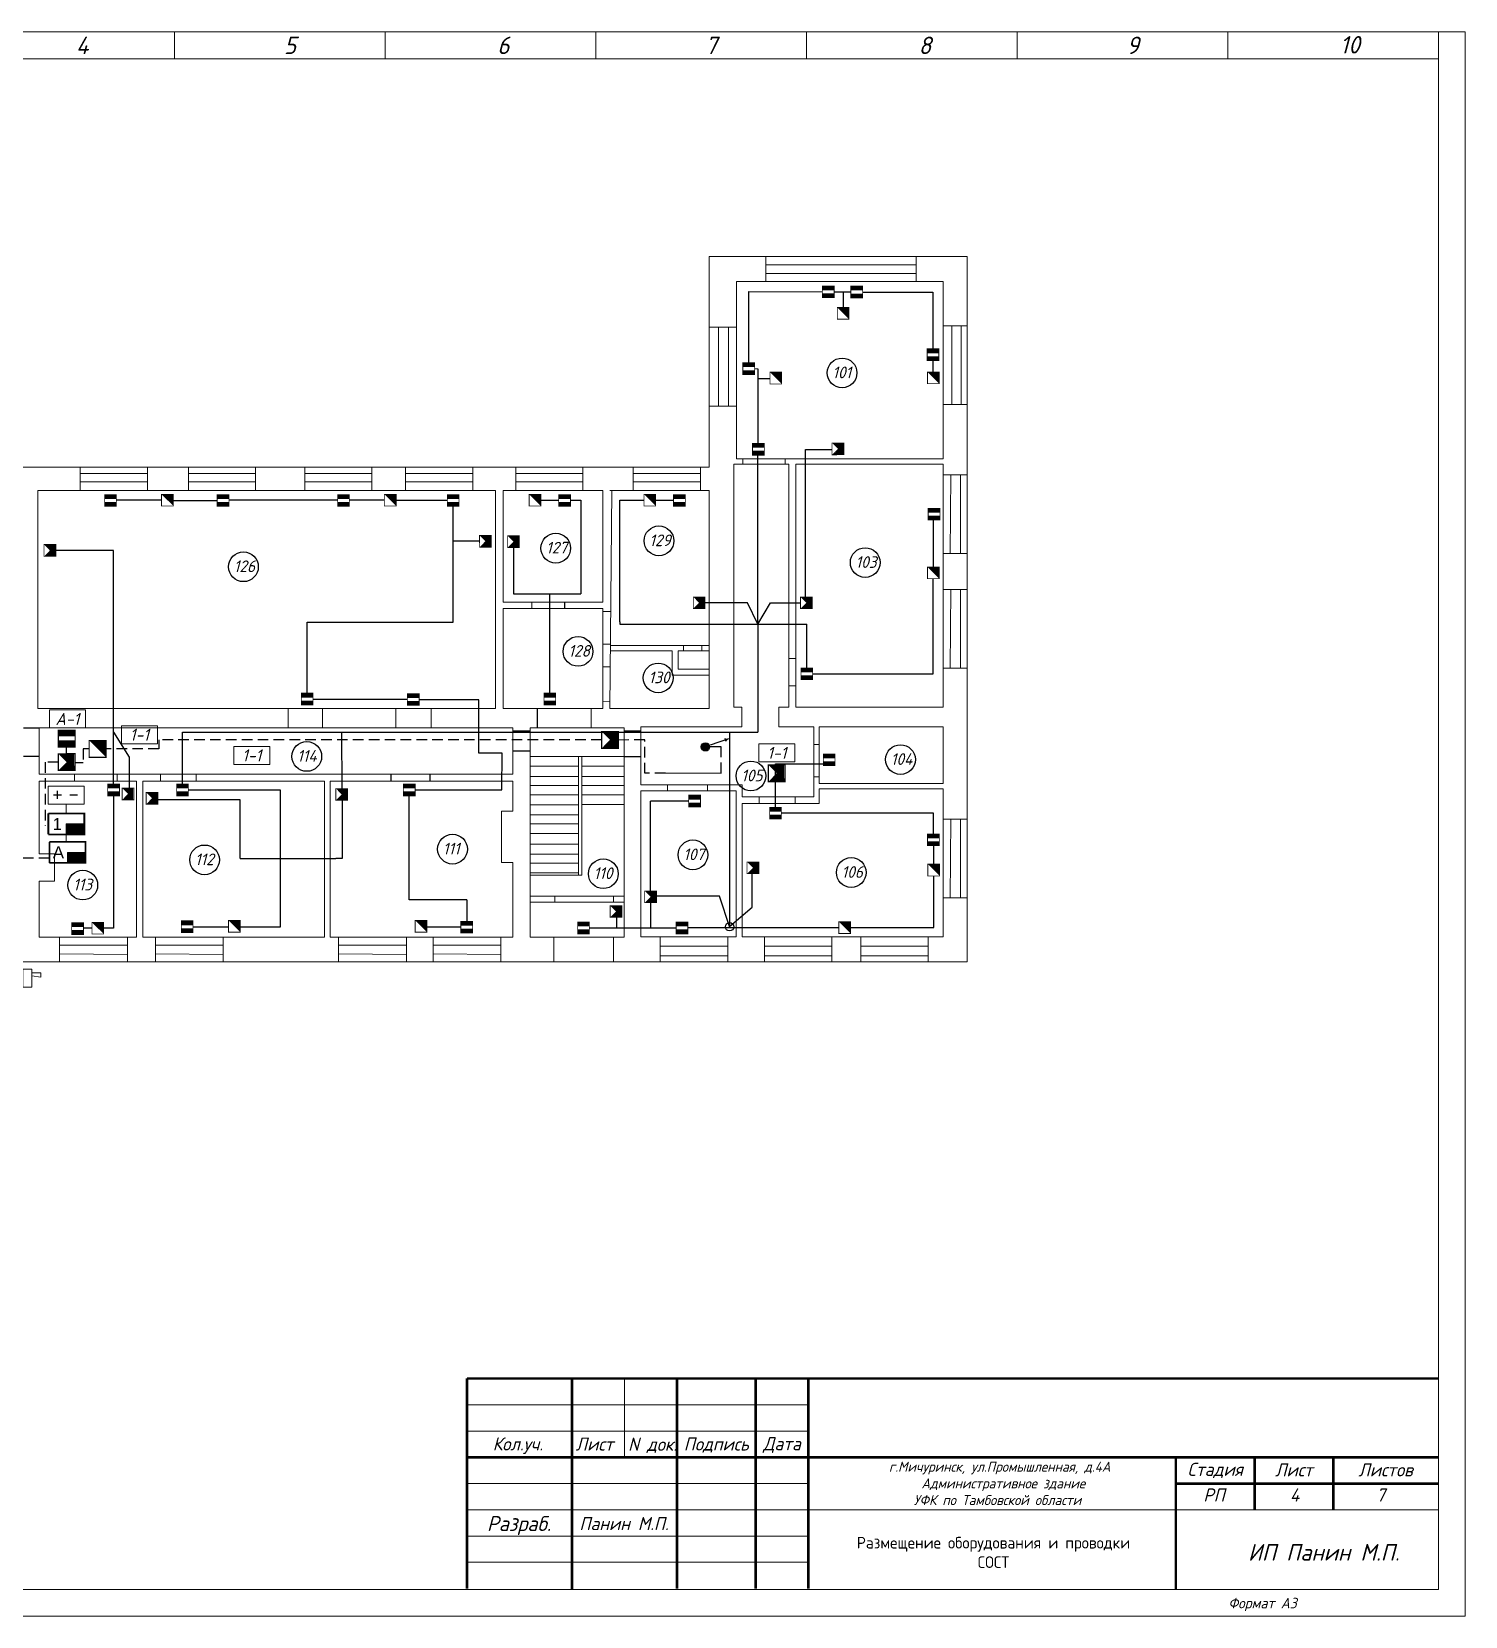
# Model space of a CAD drawing. Header units: inches. Extents: x 859 to 2323, y 393 to 1753.
# Drawn here: x 2234.2 to 2320.2, y 1279.2 to 1374.3 of the extents above; entities that cross this region are included whole.
import ezdxf

# ---------------------------------------------------------------- set-up
doc = ezdxf.new("R2010")
doc.units = ezdxf.units.IN
doc.header["$MEASUREMENT"] = 0
for name, pattern in [('Caddy_Solid', [0]), ('HIDDEN2', [4.7625, 3.175, -1.5875]), ('НЕВИДИМАЯ', [9.525, 6.35, -3.175])]:
    doc.linetypes.add(name, pattern=pattern)
doc.layers.get('0').transparency = 0.7
for name, color, linetype in [('BLK_12_THHN', 9, 'Continuous'), ('DESC', 7, 'Continuous'), ('LINK', 9, 'Continuous')]:
    doc.layers.add(name, color=color, linetype=linetype)
doc.styles.get("Standard").update_dxf_attribs({"font": 'GOST_Common Italic_0.ttf'})

# ---------------------------------------------------------------- blocks, each defined once
blk = doc.blocks.new('Объем')
at = {"const_width": 0.2}
blk.add_lwpolyline([(0, 0), (0, 3), (3, 3), (3, 0)], close=True, dxfattribs=at)
for points in [[(0.21, 2.94), (0.21, 0.09)], [(0.41, 2.94), (0.41, 0.09)], [(0.61, 2.94), (0.61, 0.09)], [(0.8, 2.94), (0.8, 0.09)], [(1.01, 2.94), (1.01, 0.09)], [(1.21, 2.94), (1.21, 0.09)], [(1.39, 1.52), (2.81, 2.97)], [(1.39, 2.94), (1.39, 0.09)], [(1.56, 2.93), (1.56, 1.76)], [(1.76, 2.94), (1.76, 1.94)], [(1.94, 2.95), (1.94, 2.15)], [(2.13, 2.93), (2.13, 2.33)], [(2.3, 2.93), (2.3, 2.52)], [(2.49, 2.94), (2.49, 2.7)], [(1.39, 1.48), (2.82, 0.03)], [(1.56, 0.09), (1.56, 1.25)], [(1.74, 0.06), (1.74, 1.05)], [(1.94, 0.06), (1.94, 0.87)], [(2.13, 0.05), (2.13, 0.66)], [(2.31, 0.06), (2.31, 0.48)], [(2.49, 0.07), (2.49, 0.29)]]:
    blk.add_lwpolyline(points, dxfattribs=at)
blk = doc.blocks.new('Звуковой')
blk.add_lwpolyline([(0.1, 2.9, 0, 4, 0), (1.5, 1.51, 4, 4, 0)], format="xyseb")
at = {"const_width": 0.2}
blk.add_lwpolyline([(0, 0), (0, 3), (3, 3), (3, 0)], close=True, dxfattribs=at)

msp = doc.modelspace()

# ---------------------------------------------------------------- hatches: boundary and pattern name
at = {"layer": 'BLK_12_THHN'}
h = msp.add_hatch(color=0, dxfattribs=at)
h.dxf.hatch_style = 1
h.paths.add_polyline_path([(2274.902, 1331.371, 1), (2274.404, 1331.371, 1)])
h = msp.add_hatch(color=0, dxfattribs=at)
h.dxf.hatch_style = 1
h.paths.add_polyline_path([(2276.046, 1331.844), (2275.874, 1331.786), (2275.902, 1331.7)])
h.paths.add_polyline_path([(2275.849, 1331.862), (2275.874, 1331.786), (2276.046, 1331.844)])
at = {"layer": 'DESC', "lineweight": 15}
h = msp.add_hatch(color=0, dxfattribs=at)
h.dxf.hatch_style = 1
h.paths.add_polyline_path([(2281.675, 1358.569), (2281.675, 1358.307), (2282.38, 1358.307), (2282.38, 1358.569)])
h.paths.add_polyline_path([(2282.38, 1358.751), (2282.38, 1359.013), (2281.675, 1359.013), (2281.675, 1358.751)])
h = msp.add_hatch(color=0, dxfattribs=at)
h.dxf.hatch_style = 1
h.paths.add_polyline_path([(2283.382, 1358.56), (2283.382, 1358.298), (2284.088, 1358.298), (2284.088, 1358.56)])
h.paths.add_polyline_path([(2284.088, 1358.742), (2284.088, 1359.003), (2283.382, 1359.003), (2283.382, 1358.742)])
h = msp.add_hatch(color=0, dxfattribs=at)
h.dxf.hatch_style = 1
h.paths.add_polyline_path([(2276.9, 1353.961), (2276.9, 1353.7), (2277.605, 1353.7), (2277.605, 1353.961)])
h.paths.add_polyline_path([(2277.605, 1354.144), (2277.605, 1354.405), (2276.9, 1354.405), (2276.9, 1354.144)])
h = msp.add_hatch(color=0, dxfattribs=at)
h.dxf.hatch_style = 1
h.paths.add_polyline_path([(2287.955, 1354.8), (2287.955, 1354.538), (2288.66, 1354.538), (2288.66, 1354.8)])
h.paths.add_polyline_path([(2288.66, 1354.982), (2288.66, 1355.244), (2287.955, 1355.244), (2287.955, 1354.982)])
h = msp.add_hatch(color=0, dxfattribs=at)
h.dxf.hatch_style = 1
h.paths.add_polyline_path([(2277.482, 1349.126), (2277.482, 1348.865), (2278.187, 1348.865), (2278.187, 1349.126)])
h.paths.add_polyline_path([(2278.187, 1349.308), (2278.187, 1349.57), (2277.482, 1349.57), (2277.482, 1349.308)])
h = msp.add_hatch(color=0, dxfattribs=at)
h.dxf.hatch_style = 1
h.paths.add_polyline_path([(2238.606, 1346.053), (2238.606, 1345.791), (2239.311, 1345.791), (2239.311, 1346.053)])
h.paths.add_polyline_path([(2239.311, 1346.235), (2239.311, 1346.496), (2238.606, 1346.496), (2238.606, 1346.235)])
h = msp.add_hatch(color=0, dxfattribs=at)
h.dxf.hatch_style = 1
h.paths.add_polyline_path([(2245.363, 1346.053), (2245.363, 1345.791), (2246.069, 1345.791), (2246.069, 1346.053)])
h.paths.add_polyline_path([(2246.069, 1346.235), (2246.069, 1346.496), (2245.363, 1346.496), (2245.363, 1346.235)])
h = msp.add_hatch(color=0, dxfattribs=at)
h.dxf.hatch_style = 1
h.paths.add_polyline_path([(2252.589, 1346.053), (2252.589, 1345.791), (2253.295, 1345.791), (2253.295, 1346.053)])
h.paths.add_polyline_path([(2253.295, 1346.235), (2253.295, 1346.496), (2252.589, 1346.496), (2252.589, 1346.235)])
h = msp.add_hatch(color=0, dxfattribs=at)
h.dxf.hatch_style = 1
h.paths.add_polyline_path([(2259.17, 1346.053), (2259.17, 1345.791), (2259.876, 1345.791), (2259.876, 1346.053)])
h.paths.add_polyline_path([(2259.876, 1346.235), (2259.876, 1346.496), (2259.17, 1346.496), (2259.17, 1346.235)])
h = msp.add_hatch(color=0, dxfattribs=at)
h.dxf.hatch_style = 1
h.paths.add_polyline_path([(2265.851, 1346.053), (2265.851, 1345.791), (2266.557, 1345.791), (2266.557, 1346.053)])
h.paths.add_polyline_path([(2266.557, 1346.235), (2266.557, 1346.496), (2265.851, 1346.496), (2265.851, 1346.235)])
h = msp.add_hatch(color=0, dxfattribs=at)
h.dxf.hatch_style = 1
h.paths.add_polyline_path([(2272.741, 1346.053), (2272.741, 1345.791), (2273.446, 1345.791), (2273.446, 1346.053)])
h.paths.add_polyline_path([(2273.446, 1346.235), (2273.446, 1346.496), (2272.741, 1346.496), (2272.741, 1346.235)])
h = msp.add_hatch(color=0, dxfattribs=at)
h.dxf.hatch_style = 1
h.paths.add_polyline_path([(2288.019, 1345.238), (2288.019, 1344.976), (2288.725, 1344.976), (2288.725, 1345.238)])
h.paths.add_polyline_path([(2288.725, 1345.42), (2288.725, 1345.682), (2288.019, 1345.682), (2288.019, 1345.42)])
h = msp.add_hatch(color=0, dxfattribs=at)
h.dxf.hatch_style = 1
h.paths.add_polyline_path([(2280.384, 1335.656), (2280.384, 1335.394), (2281.09, 1335.394), (2281.09, 1335.656)])
h.paths.add_polyline_path([(2281.09, 1335.838), (2281.09, 1336.099), (2280.384, 1336.099), (2280.384, 1335.838)])
h = msp.add_hatch(color=0, dxfattribs=at)
h.dxf.hatch_style = 1
h.paths.add_polyline_path([(2250.404, 1334.146), (2250.404, 1333.884), (2251.109, 1333.884), (2251.109, 1334.146)])
h.paths.add_polyline_path([(2251.109, 1334.328), (2251.109, 1334.59), (2250.404, 1334.59), (2250.404, 1334.328)])
h = msp.add_hatch(color=0, dxfattribs=at)
h.dxf.hatch_style = 1
h.paths.add_polyline_path([(2256.773, 1334.123), (2256.773, 1333.861), (2257.478, 1333.861), (2257.478, 1334.123)])
h.paths.add_polyline_path([(2257.478, 1334.305), (2257.478, 1334.566), (2256.773, 1334.566), (2256.773, 1334.305)])
h = msp.add_hatch(color=0, dxfattribs=at)
h.dxf.hatch_style = 1
h.paths.add_polyline_path([(2264.963, 1334.148), (2264.963, 1333.886), (2265.668, 1333.886), (2265.668, 1334.148)])
h.paths.add_polyline_path([(2265.668, 1334.33), (2265.668, 1334.592), (2264.963, 1334.592), (2264.963, 1334.33)])
h = msp.add_hatch(color=0, dxfattribs=at)
h.dxf.hatch_style = 1
h.paths.add_polyline_path([(2235.834, 1331.737), (2235.834, 1331.363), (2236.842, 1331.363), (2236.842, 1331.737)])
h.paths.add_polyline_path([(2236.842, 1331.997), (2236.842, 1332.371), (2235.834, 1332.371), (2235.834, 1331.997)])
h = msp.add_hatch(color=0, dxfattribs=at)
h.dxf.hatch_style = 1
h.paths.add_polyline_path([(2281.724, 1330.5), (2281.724, 1330.238), (2282.429, 1330.238), (2282.429, 1330.5)])
h.paths.add_polyline_path([(2282.429, 1330.682), (2282.429, 1330.944), (2281.724, 1330.944), (2281.724, 1330.682)])
h = msp.add_hatch(color=0, dxfattribs=at)
h.dxf.hatch_style = 1
h.paths.add_polyline_path([(2238.794, 1328.697), (2238.794, 1328.435), (2239.5, 1328.435), (2239.5, 1328.697)])
h.paths.add_polyline_path([(2239.5, 1328.879), (2239.5, 1329.14), (2238.794, 1329.14), (2238.794, 1328.879)])
h = msp.add_hatch(color=0, dxfattribs=at)
h.dxf.hatch_style = 1
h.paths.add_polyline_path([(2242.925, 1328.697), (2242.925, 1328.435), (2243.631, 1328.435), (2243.631, 1328.697)])
h.paths.add_polyline_path([(2243.631, 1328.879), (2243.631, 1329.14), (2242.925, 1329.14), (2242.925, 1328.879)])
h = msp.add_hatch(color=0, dxfattribs=at)
h.dxf.hatch_style = 1
h.paths.add_polyline_path([(2256.535, 1328.697), (2256.535, 1328.435), (2257.241, 1328.435), (2257.241, 1328.697)])
h.paths.add_polyline_path([(2257.241, 1328.879), (2257.241, 1329.14), (2256.535, 1329.14), (2256.535, 1328.879)])
h = msp.add_hatch(color=0, dxfattribs=at)
h.dxf.hatch_style = 1
h.paths.add_polyline_path([(2273.651, 1328.027), (2273.651, 1327.765), (2274.356, 1327.765), (2274.356, 1328.027)])
h.paths.add_polyline_path([(2274.356, 1328.209), (2274.356, 1328.471), (2273.651, 1328.471), (2273.651, 1328.209)])
h = msp.add_hatch(color=0, dxfattribs=at)
h.dxf.hatch_style = 1
h.paths.add_polyline_path([(2278.506, 1327.305), (2278.506, 1327.043), (2279.212, 1327.043), (2279.212, 1327.305)])
h.paths.add_polyline_path([(2279.212, 1327.487), (2279.212, 1327.749), (2278.506, 1327.749), (2278.506, 1327.487)])
at = {"layer": 'DESC'}
for points in [[(2236.307, 1326.744), (2236.307, 1326.114), (2237.387, 1326.114), (2237.387, 1326.744)], [(2236.376, 1325.043), (2236.376, 1324.413), (2237.456, 1324.413), (2237.456, 1325.043)]]:
    msp.add_hatch(color=0, dxfattribs=at).paths.add_polyline_path(points)
at = {"layer": 'DESC', "lineweight": 15}
h = msp.add_hatch(color=0, dxfattribs=at)
h.dxf.hatch_style = 1
h.paths.add_polyline_path([(2287.977, 1325.707), (2287.977, 1325.445), (2288.682, 1325.445), (2288.682, 1325.707)])
h.paths.add_polyline_path([(2288.682, 1325.889), (2288.682, 1326.15), (2287.977, 1326.15), (2287.977, 1325.889)])
h = msp.add_hatch(color=0, dxfattribs=at)
h.dxf.hatch_style = 1
h.paths.add_polyline_path([(2236.632, 1320.381), (2236.632, 1320.119), (2237.338, 1320.119), (2237.338, 1320.381)])
h.paths.add_polyline_path([(2237.338, 1320.563), (2237.338, 1320.825), (2236.632, 1320.825), (2236.632, 1320.563)])
h = msp.add_hatch(color=0, dxfattribs=at)
h.dxf.hatch_style = 1
h.paths.add_polyline_path([(2243.204, 1320.492), (2243.204, 1320.23), (2243.909, 1320.23), (2243.909, 1320.492)])
h.paths.add_polyline_path([(2243.909, 1320.674), (2243.909, 1320.936), (2243.204, 1320.936), (2243.204, 1320.674)])
h = msp.add_hatch(color=0, dxfattribs=at)
h.dxf.hatch_style = 1
h.paths.add_polyline_path([(2259.981, 1320.468), (2259.981, 1320.207), (2260.687, 1320.207), (2260.687, 1320.468)])
h.paths.add_polyline_path([(2260.687, 1320.65), (2260.687, 1320.912), (2259.981, 1320.912), (2259.981, 1320.65)])
h = msp.add_hatch(color=0, dxfattribs=at)
h.dxf.hatch_style = 1
h.paths.add_polyline_path([(2266.988, 1320.421), (2266.988, 1320.159), (2267.694, 1320.159), (2267.694, 1320.421)])
h.paths.add_polyline_path([(2267.694, 1320.603), (2267.694, 1320.864), (2266.988, 1320.864), (2266.988, 1320.603)])
h = msp.add_hatch(color=0, dxfattribs=at)
h.dxf.hatch_style = 1
h.paths.add_polyline_path([(2272.897, 1320.421), (2272.897, 1320.159), (2273.602, 1320.159), (2273.602, 1320.421)])
h.paths.add_polyline_path([(2273.602, 1320.603), (2273.602, 1320.864), (2272.897, 1320.864), (2272.897, 1320.603)])

# ---------------------------------------------------------------- linework, layer by layer
at = {"layer": 'BLK_12_THHN', "color": 0, "lineweight": 15}
for p, q in [((2290.364, 1360.785), (2274.889, 1360.785)), ((2274.889, 1360.785), (2274.889, 1348.146)), ((2278.272, 1360.785), (2278.272, 1359.277)), ((2278.272, 1360.289), (2287.296, 1360.289)), ((2287.296, 1360.785), (2287.296, 1359.277)), ((2290.364, 1318.484), (2290.364, 1360.785)), ((2276.523, 1359.277), (2288.91, 1359.277)), ((2276.523, 1348.647), (2276.523, 1359.277)), ((2278.272, 1359.765), (2287.296, 1359.765)), ((2288.91, 1359.277), (2288.91, 1348.647)), ((2274.889, 1356.543), (2276.523, 1356.543)), ((2275.443, 1356.543), (2275.443, 1351.806)), ((2276.04, 1356.543), (2276.04, 1351.806)), ((2288.91, 1356.619), (2290.364, 1356.619)), ((2289.435, 1356.619), (2289.435, 1351.903)), ((2289.997, 1356.619), (2289.997, 1351.903)), ((2274.889, 1351.806), (2276.523, 1351.806)), ((2288.91, 1351.903), (2290.364, 1351.903)), ((2288.91, 1348.647), (2276.523, 1348.647)), ((2276.902, 1348.647), (2276.902, 1348.327)), ((2279.435, 1348.647), (2279.435, 1348.327)), ((2274.889, 1348.146), (2221.552, 1348.146)), ((2237.143, 1348.146), (2237.143, 1346.743)), ((2237.143, 1347.76), (2241.173, 1347.76)), ((2241.173, 1348.146), (2241.173, 1346.743)), ((2243.631, 1348.146), (2243.631, 1346.743)), ((2243.631, 1347.76), (2247.661, 1347.76)), ((2247.661, 1348.146), (2247.661, 1346.743)), ((2250.616, 1348.146), (2250.616, 1346.743)), ((2250.616, 1347.76), (2254.646, 1347.76)), ((2254.646, 1348.146), (2254.646, 1346.743)), ((2256.666, 1348.146), (2256.666, 1346.743)), ((2256.666, 1347.76), (2260.696, 1347.76)), ((2260.696, 1348.146), (2260.696, 1346.743)), ((2263.274, 1348.146), (2263.274, 1346.743)), ((2263.274, 1347.76), (2267.304, 1347.76)), ((2267.304, 1348.146), (2267.304, 1346.743)), ((2270.326, 1348.146), (2270.326, 1346.743)), ((2270.326, 1347.76), (2274.356, 1347.76)), ((2274.356, 1348.146), (2274.356, 1346.743)), ((2276.366, 1333.753), (2276.366, 1348.327)), ((2276.366, 1348.327), (2276.523, 1348.327)), ((2276.523, 1348.327), (2279.667, 1348.327)), ((2279.667, 1348.327), (2279.667, 1333.753)), ((2280.077, 1348.327), (2288.91, 1348.327)), ((2280.077, 1333.753), (2280.077, 1348.327)), ((2288.91, 1348.327), (2288.91, 1333.753)), ((2288.91, 1347.686), (2290.364, 1347.686)), ((2289.376, 1347.686), (2289.347, 1342.971)), ((2289.967, 1347.686), (2289.967, 1342.971)), ((2234.604, 1346.743), (2234.604, 1333.664)), ((2262.057, 1346.743), (2234.604, 1346.743)), ((2237.143, 1347.275), (2241.173, 1347.275)), ((2243.631, 1347.275), (2247.661, 1347.275)), ((2250.616, 1347.275), (2254.646, 1347.275)), ((2256.666, 1347.275), (2260.696, 1347.275)), ((2262.057, 1333.664), (2262.057, 1346.743)), ((2262.517, 1346.743), (2268.494, 1346.743)), ((2262.517, 1340.049), (2262.517, 1346.743)), ((2263.274, 1347.275), (2267.304, 1347.275)), ((2268.494, 1346.743), (2268.494, 1340.049)), ((2268.928, 1346.743), (2274.889, 1346.743)), ((2268.928, 1333.664), (2269.036, 1346.743)), ((2270.326, 1347.275), (2274.356, 1347.275)), ((2274.889, 1346.743), (2274.889, 1333.664)), ((2288.91, 1342.971), (2290.364, 1342.971)), ((2288.91, 1340.8), (2290.364, 1340.8)), ((2289.376, 1340.8), (2289.347, 1336.085)), ((2289.967, 1340.8), (2289.967, 1336.085)), ((2268.494, 1340.049), (2262.517, 1340.049)), ((2262.517, 1339.663), (2268.494, 1339.663)), ((2262.517, 1333.664), (2262.517, 1339.663)), ((2264.236, 1340.049), (2264.236, 1339.663)), ((2268.494, 1339.663), (2268.494, 1333.664)), ((2268.494, 1339.485), (2268.976, 1339.485)), ((2268.494, 1337.535), (2268.96, 1337.531)), ((2268.959, 1337.444), (2274.889, 1337.444)), ((2273.344, 1337.444), (2273.344, 1337.127)), ((2274.433, 1337.444), (2274.433, 1337.127)), ((2268.956, 1337.127), (2272.664, 1337.127)), ((2272.664, 1337.127), (2272.664, 1335.675)), ((2273.027, 1337.127), (2274.889, 1337.127)), ((2273.027, 1337.127), (2273.027, 1336.038)), ((2279.667, 1336.671), (2280.077, 1336.671)), ((2268.494, 1336.169), (2268.948, 1336.165)), ((2272.664, 1335.675), (2274.889, 1335.675)), ((2273.027, 1336.038), (2274.889, 1336.038)), ((2288.91, 1336.085), (2290.364, 1336.085)), ((2279.667, 1335.03), (2280.077, 1335.03)), ((2234.604, 1333.664), (2262.057, 1333.664)), ((2249.616, 1333.664), (2249.616, 1332.506)), ((2251.689, 1333.664), (2251.689, 1332.506)), ((2256.077, 1333.664), (2256.077, 1332.506)), ((2258.192, 1333.664), (2258.192, 1332.506)), ((2268.494, 1333.664), (2262.517, 1333.664)), ((2267.791, 1333.664), (2267.791, 1332.506)), ((2268.494, 1334.084), (2268.931, 1334.08)), ((2274.889, 1333.664), (2268.928, 1333.664)), ((2276.838, 1333.753), (2276.366, 1333.753)), ((2276.838, 1332.575), (2276.838, 1333.753)), ((2279.667, 1333.753), (2279.055, 1333.753)), ((2279.055, 1333.753), (2279.055, 1332.575)), ((2288.91, 1333.753), (2280.077, 1333.753)), ((2234.673, 1332.506), (2263.092, 1332.506)), ((2234.673, 1329.738), (2234.673, 1332.506)), ((2263.092, 1332.506), (2263.092, 1329.738)), ((2264.139, 1332.506), (2269.783, 1332.506)), ((2264.139, 1319.952), (2264.139, 1332.506)), ((2269.783, 1332.506), (2269.783, 1319.952)), ((2270.778, 1329.099), (2270.778, 1332.575)), ((2270.778, 1332.575), (2276.838, 1332.575)), ((2279.055, 1332.575), (2281.153, 1332.575)), ((2281.153, 1332.575), (2281.153, 1328.368)), ((2281.488, 1332.575), (2288.91, 1332.575)), ((2281.488, 1329.182), (2281.488, 1332.575)), ((2288.91, 1332.575), (2288.91, 1329.182)), ((2264.139, 1330.795), (2269.783, 1330.795)), ((2267.032, 1330.795), (2267.032, 1323.673)), ((2267.236, 1323.673), (2267.236, 1330.795)), ((2281.153, 1331.506), (2281.488, 1331.506)), ((2263.092, 1329.738), (2234.673, 1329.738)), ((2236.797, 1329.738), (2236.797, 1329.314)), ((2239.353, 1329.738), (2239.353, 1329.314)), ((2241.952, 1329.738), (2241.952, 1329.314)), ((2244.103, 1329.738), (2244.103, 1329.314)), ((2264.139, 1330.206), (2267.032, 1330.206)), ((2267.236, 1330.206), (2269.783, 1330.206)), ((2234.673, 1329.314), (2240.522, 1329.314)), ((2234.673, 1324.949), (2234.673, 1329.314)), ((2240.522, 1329.314), (2240.522, 1319.952)), ((2240.908, 1329.314), (2251.793, 1329.314)), ((2240.908, 1319.952), (2240.908, 1329.314)), ((2251.793, 1329.314), (2251.793, 1319.952)), ((2252.147, 1329.314), (2263.092, 1329.314)), ((2252.147, 1319.952), (2252.147, 1329.314)), ((2263.092, 1329.314), (2263.092, 1327.512)), ((2264.139, 1329.596), (2267.032, 1329.596)), ((2264.139, 1329.054), (2267.032, 1329.054)), ((2267.236, 1329.596), (2269.783, 1329.596)), ((2267.236, 1329.054), (2269.783, 1329.054)), ((2276.862, 1329.099), (2270.778, 1329.099)), ((2270.778, 1328.731), (2276.491, 1328.731)), ((2270.778, 1319.967), (2270.778, 1328.731)), ((2272.372, 1329.099), (2272.372, 1328.731)), ((2274.783, 1329.099), (2274.783, 1328.731)), ((2276.491, 1328.731), (2276.491, 1319.967)), ((2276.862, 1328.368), (2276.862, 1329.099)), ((2281.153, 1329.581), (2281.488, 1329.581)), ((2288.91, 1329.182), (2281.488, 1329.182)), ((2281.488, 1327.97), (2281.488, 1328.846)), ((2281.488, 1328.846), (2288.91, 1328.846)), ((2288.91, 1328.846), (2288.91, 1319.967)), ((2264.139, 1328.485), (2267.032, 1328.485)), ((2264.139, 1327.902), (2267.032, 1327.902)), ((2267.236, 1328.485), (2269.783, 1328.485)), ((2267.236, 1327.905), (2269.783, 1327.905)), ((2281.153, 1328.368), (2276.862, 1328.368)), ((2276.862, 1327.97), (2281.488, 1327.97)), ((2276.862, 1319.967), (2276.862, 1327.97)), ((2277.869, 1328.368), (2277.869, 1327.97)), ((2280.029, 1328.368), (2280.029, 1327.97)), ((2263.092, 1327.512), (2262.429, 1327.512)), ((2262.429, 1327.512), (2262.429, 1324.435)), ((2264.139, 1327.292), (2267.032, 1327.292)), ((2288.91, 1327.032), (2290.364, 1327.032)), ((2289.376, 1327.032), (2289.347, 1322.317)), ((2289.967, 1327.032), (2289.967, 1322.317)), ((2264.139, 1326.75), (2267.032, 1326.75)), ((2264.139, 1326.181), (2267.032, 1326.181)), ((2235.602, 1324.949), (2234.673, 1324.949)), ((2235.602, 1323.31), (2235.602, 1324.949)), ((2264.139, 1325.544), (2267.032, 1325.544)), ((2264.139, 1324.934), (2267.032, 1324.934)), ((2262.429, 1324.435), (2263.092, 1324.435)), ((2263.092, 1324.435), (2263.092, 1319.952)), ((2264.139, 1324.392), (2267.032, 1324.392)), ((2234.673, 1319.952), (2234.673, 1323.31)), ((2234.673, 1323.31), (2235.602, 1323.31)), ((2264.139, 1323.823), (2267.032, 1323.823)), ((2264.139, 1323.673), (2267.236, 1323.673)), ((2264.139, 1322.415), (2269.783, 1322.415)), ((2264.139, 1322.06), (2269.783, 1322.06)), ((2265.61, 1322.415), (2265.61, 1322.06)), ((2269.133, 1322.415), (2269.133, 1322.06)), ((2288.91, 1322.317), (2290.364, 1322.317)), ((2240.522, 1319.952), (2234.673, 1319.952)), ((2235.9, 1319.952), (2235.9, 1318.484)), ((2235.9, 1319.476), (2239.976, 1319.476)), ((2239.976, 1319.952), (2239.976, 1318.484)), ((2251.793, 1319.952), (2240.908, 1319.952)), ((2241.652, 1319.952), (2241.652, 1318.484)), ((2241.652, 1319.476), (2245.727, 1319.476)), ((2245.727, 1319.952), (2245.727, 1318.484)), ((2263.092, 1319.952), (2252.147, 1319.952)), ((2252.65, 1319.952), (2252.65, 1318.484)), ((2252.65, 1319.476), (2256.725, 1319.476)), ((2256.725, 1319.952), (2256.725, 1318.484)), ((2258.313, 1319.952), (2258.313, 1318.484)), ((2258.313, 1319.476), (2262.388, 1319.476)), ((2262.388, 1319.952), (2262.388, 1318.484)), ((2269.783, 1319.952), (2264.139, 1319.952)), ((2265.557, 1319.952), (2265.557, 1318.484)), ((2269.132, 1319.952), (2269.132, 1318.484)), ((2276.491, 1319.967), (2270.778, 1319.967)), ((2271.945, 1319.967), (2271.945, 1318.484)), ((2271.945, 1319.416), (2275.989, 1319.416)), ((2275.989, 1319.967), (2275.989, 1318.484)), ((2288.91, 1319.967), (2276.862, 1319.967)), ((2278.199, 1319.967), (2278.199, 1318.484)), ((2278.199, 1319.416), (2282.243, 1319.416)), ((2282.243, 1319.967), (2282.243, 1318.484)), ((2283.97, 1319.967), (2283.97, 1318.484)), ((2283.97, 1319.416), (2288.014, 1319.416)), ((2288.014, 1319.967), (2288.014, 1318.484)), ((2206.193, 1318.484), (2290.364, 1318.484)), ((2235.9, 1318.961), (2239.976, 1318.919)), ((2241.652, 1318.961), (2245.727, 1318.919)), ((2252.65, 1318.961), (2256.725, 1318.919)), ((2258.313, 1318.961), (2262.388, 1318.919)), ((2271.945, 1318.839), (2275.989, 1318.839)), ((2278.199, 1318.839), (2282.243, 1318.839)), ((2283.97, 1318.839), (2288.014, 1318.839))]:
    msp.add_line(p, q, dxfattribs=at)
at = {"layer": 'BLK_12_THHN', "color": 0}
for p, q in [((2233.745, 1332.506), (2234.673, 1332.506)), ((2263.092, 1332.337), (2264.139, 1332.337)), ((2269.783, 1332.337), (2270.778, 1332.337)), ((2276.046, 1331.844), (2274.934, 1331.464)), ((2275.902, 1331.7), (2275.849, 1331.862)), ((2233.745, 1330.817), (2234.673, 1330.817)), ((2263.092, 1331.122), (2264.139, 1331.122))]:
    msp.add_line(p, q, dxfattribs=at)
at = {"layer": 'BLK_12_THHN', "color": 0, "linetype": 'HIDDEN2', "ltscale": 0.2}
for p, q in [((2268.429, 1331.788), (2241.861, 1331.788)), ((2241.861, 1331.788), (2241.861, 1331.247)), ((2271.013, 1331.789), (2269.437, 1331.779)), ((2271.013, 1329.785), (2271.013, 1331.789)), ((2236.312, 1330.934), (2236.312, 1331.363)), ((2237.683, 1331.247), (2237.314, 1331.247)), ((2237.314, 1331.247), (2237.314, 1330.404)), ((2241.861, 1331.247), (2238.691, 1331.247)), ((2275.593, 1331.371), (2274.902, 1331.371)), ((2275.593, 1329.79), (2275.593, 1331.371)), ((2235.83, 1330.454), (2235.048, 1330.454)), ((2235.048, 1330.454), (2235.048, 1326.638)), ((2237.314, 1330.404), (2236.829, 1330.404)), ((2272.25, 1329.785), (2271.013, 1329.785)), ((2235.296, 1324.691), (2232.569, 1324.691))]:
    msp.add_line(p, q, dxfattribs=at)
at = {"layer": 'BLK_12_THHN', "color": 0, "ltscale": 0.2}
msp.add_line((2275.593, 1329.771), (2272.25, 1329.785), dxfattribs=at)
at = {"layer": 'BLK_12_THHN', "color": 0}
for centre in [(2274.653, 1331.371), (2276.101, 1320.577)]:
    msp.add_circle(centre, 0.249, dxfattribs=at)
at = {"layer": 'DESC', "color": 0, "linetype": 'Caddy_Solid', "lineweight": 15}
for p, q in [((2242.806, 1372.664), (2242.806, 1374.264)), ((2255.446, 1372.664), (2255.446, 1374.264)), ((2268.086, 1372.664), (2268.086, 1374.264)), ((2280.726, 1372.664), (2280.726, 1374.264)), ((2293.366, 1372.664), (2293.366, 1374.264)), ((2306.006, 1372.664), (2306.006, 1374.264)), ((2318.646, 1372.664), (2318.646, 1374.264)), ((2192.246, 1372.644), (2318.646, 1372.644)), ((2318.646, 1372.644), (2318.646, 1280.824)), ((2318.646, 1280.824), (2188.406, 1280.824))]:
    msp.add_line(p, q, dxfattribs=at)
at = {"layer": 'DESC', "color": 0, "lineweight": 15}
for p, q in [((2236.307, 1327.927), (2236.307, 1327.374)), ((2236.307, 1326.114), (2236.307, 1325.673)), ((2269.802, 1293.487), (2269.802, 1288.762)), ((2260.352, 1291.912), (2280.827, 1291.912)), ((2260.352, 1290.337), (2280.827, 1290.337)), ((2260.352, 1287.187), (2280.827, 1287.187)), ((2260.352, 1285.612), (2280.827, 1285.612)), ((2280.827, 1285.612), (2318.627, 1285.612)), ((2260.352, 1284.037), (2280.827, 1284.037)), ((2260.352, 1282.462), (2280.827, 1282.462))]:
    msp.add_line(p, q, dxfattribs=at)
for points in [[(2185.846, 1279.224), (2320.246, 1279.224), (2320.246, 1374.264), (2185.846, 1374.264)], [(2236.842, 1331.363), (2235.834, 1331.363), (2235.834, 1331.737), (2236.842, 1331.737)], [(2235.227, 1327.927), (2237.387, 1327.927), (2237.387, 1329.007), (2235.227, 1329.007)]]:
    msp.add_lwpolyline(points, close=True, dxfattribs=at)
for points, const_width in [([(2281.675, 1359.013), (2282.38, 1359.013), (2282.38, 1358.307), (2281.675, 1358.307), (2281.675, 1359.013)], 0.047), ([(2283.382, 1359.003), (2284.088, 1359.003), (2284.088, 1358.298), (2283.382, 1358.298), (2283.382, 1359.003)], 0.047), ([(2276.9, 1354.405), (2277.605, 1354.405), (2277.605, 1353.7), (2276.9, 1353.7), (2276.9, 1354.405)], 0.047), ([(2287.955, 1355.244), (2288.66, 1355.244), (2288.66, 1354.538), (2287.955, 1354.538), (2287.955, 1355.244)], 0.047), ([(2277.482, 1349.57), (2278.187, 1349.57), (2278.187, 1348.865), (2277.482, 1348.865), (2277.482, 1349.57)], 0.047), ([(2238.606, 1346.496), (2239.311, 1346.496), (2239.311, 1345.791), (2238.606, 1345.791), (2238.606, 1346.496)], 0.047), ([(2245.363, 1346.496), (2246.069, 1346.496), (2246.069, 1345.791), (2245.363, 1345.791), (2245.363, 1346.496)], 0.047), ([(2252.589, 1346.496), (2253.295, 1346.496), (2253.295, 1345.791), (2252.589, 1345.791), (2252.589, 1346.496)], 0.047), ([(2259.17, 1346.496), (2259.876, 1346.496), (2259.876, 1345.791), (2259.17, 1345.791), (2259.17, 1346.496)], 0.047), ([(2265.851, 1346.496), (2266.557, 1346.496), (2266.557, 1345.791), (2265.851, 1345.791), (2265.851, 1346.496)], 0.047), ([(2272.741, 1346.496), (2273.446, 1346.496), (2273.446, 1345.791), (2272.741, 1345.791), (2272.741, 1346.496)], 0.047), ([(2288.019, 1345.682), (2288.725, 1345.682), (2288.725, 1344.976), (2288.019, 1344.976), (2288.019, 1345.682)], 0.047), ([(2280.384, 1336.099), (2281.09, 1336.099), (2281.09, 1335.394), (2280.384, 1335.394), (2280.384, 1336.099)], 0.047), ([(2250.404, 1334.59), (2251.109, 1334.59), (2251.109, 1333.884), (2250.404, 1333.884), (2250.404, 1334.59)], 0.047), ([(2256.773, 1334.566), (2257.478, 1334.566), (2257.478, 1333.861), (2256.773, 1333.861), (2256.773, 1334.566)], 0.047), ([(2264.963, 1334.592), (2265.668, 1334.592), (2265.668, 1333.886), (2264.963, 1333.886), (2264.963, 1334.592)], 0.047), ([(2235.834, 1332.371), (2236.842, 1332.371), (2236.842, 1331.363), (2235.834, 1331.363), (2235.834, 1332.371)], 0.0672), ([(2281.724, 1330.944), (2282.429, 1330.944), (2282.429, 1330.238), (2281.724, 1330.238), (2281.724, 1330.944)], 0.047), ([(2238.794, 1329.14), (2239.5, 1329.14), (2239.5, 1328.435), (2238.794, 1328.435), (2238.794, 1329.14)], 0.047), ([(2242.925, 1329.14), (2243.631, 1329.14), (2243.631, 1328.435), (2242.925, 1328.435), (2242.925, 1329.14)], 0.047), ([(2256.535, 1329.14), (2257.241, 1329.14), (2257.241, 1328.435), (2256.535, 1328.435), (2256.535, 1329.14)], 0.047), ([(2273.651, 1328.471), (2274.356, 1328.471), (2274.356, 1327.765), (2273.651, 1327.765), (2273.651, 1328.471)], 0.047), ([(2278.506, 1327.749), (2279.212, 1327.749), (2279.212, 1327.043), (2278.506, 1327.043), (2278.506, 1327.749)], 0.047), ([(2235.227, 1327.374), (2235.227, 1326.114)], 0.108), ([(2235.227, 1327.374), (2237.387, 1327.374), (2237.387, 1326.114), (2235.227, 1326.114)], 0.108), ([(2287.977, 1326.15), (2288.682, 1326.15), (2288.682, 1325.445), (2287.977, 1325.445), (2287.977, 1326.15)], 0.047), ([(2235.296, 1325.673), (2235.296, 1324.413)], 0.108), ([(2235.296, 1325.673), (2237.456, 1325.673), (2237.456, 1324.413), (2235.296, 1324.413)], 0.108), ([(2236.632, 1320.825), (2237.338, 1320.825), (2237.338, 1320.119), (2236.632, 1320.119), (2236.632, 1320.825)], 0.047), ([(2243.204, 1320.936), (2243.909, 1320.936), (2243.909, 1320.23), (2243.204, 1320.23), (2243.204, 1320.936)], 0.047), ([(2259.981, 1320.912), (2260.687, 1320.912), (2260.687, 1320.207), (2259.981, 1320.207), (2259.981, 1320.912)], 0.047), ([(2266.988, 1320.864), (2267.694, 1320.864), (2267.694, 1320.159), (2266.988, 1320.159), (2266.988, 1320.864)], 0.047), ([(2272.897, 1320.864), (2273.602, 1320.864), (2273.602, 1320.159), (2272.897, 1320.159), (2272.897, 1320.864)], 0.047), ([(2260.352, 1293.487), (2318.627, 1293.487)], 0.158), ([(2260.352, 1293.487), (2260.352, 1280.887)], 0.158), ([(2266.652, 1293.487), (2266.652, 1280.824)], 0.158), ([(2272.952, 1293.487), (2272.952, 1280.887)], 0.158), ([(2277.677, 1293.487), (2277.677, 1280.887)], 0.158), ([(2280.827, 1293.487), (2280.827, 1280.887)], 0.158), ([(2260.352, 1288.762), (2318.627, 1288.762)], 0.158), ([(2302.877, 1280.824), (2302.877, 1288.762)], 0.158), ([(2307.602, 1285.612), (2307.602, 1288.762)], 0.158), ([(2312.327, 1285.612), (2312.327, 1288.762)], 0.158), ([(2302.877, 1287.187), (2318.627, 1287.187)], 0.158)]:
    msp.add_lwpolyline(points, dxfattribs=dict(at, const_width=const_width))
for points in [[(2235.296, 1333.582), (2237.456, 1333.582), (2237.456, 1332.502), (2235.296, 1332.502), (2235.296, 1333.582)], [(2239.613, 1332.638), (2241.773, 1332.638), (2241.773, 1331.558), (2239.613, 1331.558), (2239.613, 1332.638)], [(2277.858, 1331.55), (2280.018, 1331.55), (2280.018, 1330.47), (2277.858, 1330.47), (2277.858, 1331.55)], [(2246.355, 1331.399), (2248.515, 1331.399), (2248.515, 1330.319), (2246.355, 1330.319), (2246.355, 1331.399)], [(2237.387, 1326.744), (2236.307, 1326.744)], [(2236.307, 1326.744), (2236.307, 1326.114)], [(2236.307, 1326.114), (2236.307, 1326.114)], [(2237.456, 1325.043), (2236.376, 1325.043)], [(2236.376, 1325.043), (2236.376, 1324.413)], [(2236.376, 1324.413), (2236.376, 1324.413)], [(2233.705, 1318.031), (2233.705, 1316.951), (2234.245, 1316.951), (2234.245, 1318.031), (2233.705, 1318.031)], [(2234.245, 1317.821), (2234.785, 1317.821)], [(2234.245, 1317.821), (2234.245, 1317.641), (2234.785, 1317.551)], [(2234.785, 1317.821), (2234.785, 1317.551)]]:
    msp.add_lwpolyline(points, dxfattribs=at)
at = {"layer": 'DESC', "color": 0, "linetype": 'НЕВИДИМАЯ', "lineweight": 15, "const_width": 0.072}
for points in [[(2235.771, 1328.736), (2235.771, 1328.247)], [(2235.532, 1328.483), (2236.021, 1328.483)], [(2236.509, 1328.483), (2236.998, 1328.483)]]:
    msp.add_lwpolyline(points, dxfattribs=at)
at = {"layer": 'LINK', "color": 0}
for p, q in [((2277.253, 1354.405), (2277.253, 1358.674)), ((2277.253, 1358.674), (2281.675, 1358.657)), ((2282.38, 1358.66), (2283.382, 1358.66)), ((2282.916, 1358.66), (2282.916, 1357.727)), ((2284.088, 1358.651), (2288.308, 1358.651)), ((2288.308, 1358.651), (2288.305, 1355.244)), ((2288.308, 1354.538), (2288.308, 1353.856)), ((2277.82, 1354.031), (2277.605, 1354.035)), ((2277.82, 1349.57), (2277.82, 1354.031)), ((2277.82, 1353.465), (2278.529, 1353.467)), ((2277.803, 1338.724), (2277.801, 1348.865)), ((2280.651, 1340.348), (2280.651, 1349.207)), ((2280.651, 1349.207), (2282.254, 1349.207)), ((2242.024, 1346.167), (2239.311, 1346.165)), ((2245.363, 1346.136), (2242.73, 1346.136)), ((2252.589, 1346.171), (2246.069, 1346.171)), ((2255.391, 1346.167), (2253.295, 1346.167)), ((2259.17, 1346.144), (2256.097, 1346.144)), ((2259.523, 1338.855), (2259.523, 1345.791)), ((2264.78, 1346.169), (2265.851, 1346.169)), ((2266.557, 1346.167), (2267.185, 1346.167)), ((2267.185, 1346.167), (2267.185, 1340.554)), ((2269.524, 1338.875), (2269.524, 1346.167)), ((2269.524, 1346.167), (2270.968, 1346.167)), ((2271.67, 1346.169), (2272.741, 1346.169)), ((2288.333, 1342.16), (2288.336, 1344.967)), ((2239.147, 1343.153), (2235.68, 1343.153)), ((2239.147, 1329.14), (2239.147, 1343.153)), ((2261.103, 1343.702), (2259.523, 1343.702)), ((2263.138, 1343.327), (2263.138, 1340.555)), ((2288.309, 1338.485), (2288.311, 1341.454)), ((2263.138, 1340.555), (2264.909, 1340.555)), ((2264.909, 1340.555), (2267.185, 1340.554)), ((2265.316, 1334.592), (2265.32, 1340.555)), ((2266.205, 1340.049), (2266.205, 1339.663)), ((2277.188, 1340.005), (2274.629, 1340.003)), ((2277.803, 1338.724), (2277.188, 1340.005)), ((2277.803, 1338.724), (2278.563, 1340.005)), ((2278.563, 1340.005), (2280.36, 1340.007)), ((2250.757, 1334.59), (2250.757, 1338.855)), ((2250.757, 1338.855), (2259.523, 1338.855)), ((2269.524, 1338.875), (2269.524, 1338.724)), ((2269.524, 1338.724), (2280.737, 1338.724)), ((2277.803, 1338.724), (2277.803, 1332.253)), ((2280.737, 1336.099), (2280.737, 1338.724)), ((2288.31, 1335.746), (2288.309, 1338.593)), ((2281.09, 1335.746), (2288.31, 1335.746)), ((2251.109, 1334.237), (2256.773, 1334.236)), ((2261.06, 1334.196), (2257.478, 1334.196)), ((2261.06, 1330.988), (2261.06, 1334.196)), ((2264.56, 1333.664), (2264.56, 1332.506)), ((2239.147, 1332.253), (2240.08, 1330.759)), ((2243.278, 1332.253), (2277.803, 1332.253)), ((2243.278, 1329.14), (2243.278, 1332.253)), ((2252.861, 1328.853), (2252.835, 1332.253)), ((2276.118, 1320.537), (2276.118, 1332.253)), ((2240.08, 1330.759), (2240.088, 1328.69)), ((2262.453, 1330.988), (2261.06, 1330.988)), ((2262.443, 1328.788), (2262.453, 1330.988)), ((2269.783, 1330.795), (2270.778, 1330.795)), ((2255.784, 1329.738), (2255.784, 1329.314)), ((2258.124, 1329.738), (2258.124, 1329.314)), ((2278.859, 1327.749), (2278.859, 1330.35)), ((2278.859, 1330.35), (2281.724, 1330.35)), ((2243.631, 1328.788), (2249.136, 1328.788)), ((2249.136, 1328.788), (2249.136, 1320.559)), ((2257.241, 1328.788), (2262.443, 1328.788)), ((2239.147, 1328.435), (2239.147, 1320.495)), ((2246.736, 1328.192), (2241.807, 1328.192)), ((2246.736, 1324.683), (2246.736, 1328.192)), ((2252.862, 1328.183), (2252.862, 1324.684)), ((2256.888, 1322.191), (2256.888, 1328.435)), ((2273.651, 1328.118), (2271.366, 1328.118)), ((2271.366, 1322.727), (2271.366, 1328.118)), ((2288.33, 1327.396), (2279.212, 1327.396)), ((2288.33, 1326.15), (2288.33, 1327.396)), ((2288.357, 1324.333), (2288.358, 1325.445)), ((2246.736, 1324.683), (2252.483, 1324.684)), ((2252.862, 1324.684), (2252.483, 1324.684)), ((2277.462, 1321.762), (2277.46, 1323.764)), ((2288.353, 1320.546), (2288.357, 1323.627)), ((2260.334, 1322.191), (2256.888, 1322.191)), ((2260.334, 1322.191), (2260.334, 1320.912)), ((2271.367, 1322.022), (2271.367, 1320.512)), ((2275.499, 1322.42), (2271.719, 1322.416)), ((2276.118, 1320.537), (2275.499, 1322.42)), ((2269.318, 1321.141), (2269.318, 1320.512)), ((2276.102, 1320.587), (2277.462, 1321.762)), ((2237.846, 1320.495), (2237.338, 1320.495)), ((2239.147, 1320.495), (2238.552, 1320.495)), ((2246.04, 1320.551), (2243.909, 1320.551)), ((2249.136, 1320.559), (2246.745, 1320.559)), ((2259.981, 1320.559), (2257.943, 1320.559)), ((2267.694, 1320.512), (2271.367, 1320.512)), ((2271.367, 1320.512), (2272.897, 1320.512)), ((2273.602, 1320.541), (2279.437, 1320.541)), ((2279.437, 1320.541), (2282.617, 1320.541)), ((2283.368, 1320.529), (2288.353, 1320.546))]:
    msp.add_line(p, q, dxfattribs=at)
for centre in [(2282.853, 1353.796), (2265.674, 1343.287), (2271.868, 1343.726), (2246.937, 1342.171), (2284.241, 1342.421), (2267.01, 1337.098), (2271.821, 1335.504), (2250.737, 1330.796), (2286.357, 1330.606), (2277.383, 1329.623), (2259.481, 1325.236), (2244.608, 1324.592), (2273.907, 1324.893), (2237.297, 1323.081), (2268.529, 1323.761), (2283.404, 1323.834)]:
    msp.add_circle(centre, 0.892, dxfattribs=at)

# ---------------------------------------------------------------- block references
at = {"layer": 'DESC', "color": 0}
for name, p, xscale, yscale, zscale, rotation in [('Звуковой', (2282.563, 1357.727), 0.2351986559999729, 0.2351986559999729, 0.2351986559999729, 270), ('Звуковой', (2278.529, 1353.841), 0.2351986559999729, 0.2351986559999729, 0.2351986559999729, 270), ('Звуковой', (2287.978, 1353.856), 0.2351986559999729, 0.2351986559999729, 0.2351986559999729, 270), ('Объем', (2282.96, 1348.889), -0.2351865600000282, 0.2351865600000034, 0.23518656, 0.05815664228504325), ('Звуковой', (2242.024, 1346.52), 0.2351986559999729, 0.2351986559999729, 0.2351986559999729, 270), ('Звуковой', (2255.391, 1346.52), 0.2351986559999729, 0.2351986559999729, 0.2351986559999729, 270), ('Звуковой', (2264.078, 1346.52), 0.2351986559999729, 0.2351986559999729, 0.2351986559999729, 270), ('Звуковой', (2270.968, 1346.52), 0.2351986559999729, 0.2351986559999729, 0.2351986559999729, 270), ('Объем', (2261.809, 1343.35), -0.2351865600000282, 0.2351865600000034, 0.23518656, 0.05815664228504325), ('Объем', (2263.491, 1343.328), -0.2351865600000282, 0.2351865600000034, 0.23518656, 0.05815664228504325), ('Объем', (2235.681, 1342.8), -0.2351865600000282, 0.2351865600000034, 0.23518656, 0.05815664228504325), ('Звуковой', (2287.98, 1342.16), 0.2351986559999729, 0.2351986559999729, 0.2351986559999729, 270), ('Объем', (2274.629, 1339.658), -0.2351865600000282, 0.2351865600000034, 0.23518656, 0.05815664228504325), ('Объем', (2281.066, 1339.658), -0.2351865600000282, 0.2351865600000034, 0.23518656, 0.05815664228504325), ('Звуковой', (2237.683, 1331.751), 0.3359980799999613, 0.3359980799999613, 0.3359980799999613, 270), ('Объем', (2269.438, 1331.285), -0.3359808000000403, 0.3359808000000049, 0.3359808000000001, 0.05815664228504325), ('Объем', (2236.838, 1329.951), -0.3359808000000403, 0.3359808000000049, 0.3359808000000001, 0.05815664228504325), ('Объем', (2279.436, 1329.282), -0.3359808000000403, 0.3359808000000049, 0.3359808000000001, 0.05815664228504325), ('Объем', (2240.365, 1328.193), -0.2351865600000282, 0.2351865600000034, 0.23518656, 0.05815664228504325), ('Объем', (2241.808, 1327.935), -0.2351865600000282, 0.2351865600000034, 0.23518656, 0.05815664228504325), ('Объем', (2253.189, 1328.163), -0.2351865600000282, 0.2351865600000034, 0.23518656, 0.05815664228504325), ('Объем', (2277.859, 1323.765), -0.2351865600000282, 0.2351865600000034, 0.23518656, 0.05815664228504325), ('Звуковой', (2288, 1324.333), 0.2351986559999729, 0.2351986559999729, 0.2351986559999729, 270), ('Объем', (2271.719, 1322.022), -0.2351865600000282, 0.2351865600000034, 0.23518656, 0.05815664228504325), ('Звуковой', (2237.846, 1320.848), 0.2351986559999729, 0.2351986559999729, 0.2351986559999729, 270), ('Звуковой', (2246.04, 1320.959), 0.2351986559999729, 0.2351986559999729, 0.2351986559999729, 270), ('Звуковой', (2257.238, 1320.959), 0.2351986559999729, 0.2351986559999729, 0.2351986559999729, 270), ('Объем', (2269.647, 1321.141), -0.2351865600000282, 0.2351865600000034, 0.23518656, 0.05815664228504325), ('Звуковой', (2282.662, 1320.882), 0.2351986559999729, 0.2351986559999729, 0.2351986559999729, 270)]:
    msp.add_blockref(name, p, dxfattribs=dict(at, xscale=xscale, yscale=yscale, zscale=zscale, rotation=rotation))

# ---------------------------------------------------------------- texts
at = {"layer": 'DESC', "color": 0, "lineweight": 13}
for s, height, p in [('4', 1.048, (2236.886, 1372.92)), ('5', 1.048, (2249.366, 1372.92)), ('6', 1.048, (2262.166, 1372.92)), ('7', 1.048, (2274.646, 1372.92)), ('8', 1.048, (2287.446, 1372.92)), ('9', 1.048, (2299.926, 1372.92)), ('10', 1.048, (2312.726, 1372.955)), ('Формат А3', 0.6288, (2306.027, 1279.702))]:
    msp.add_text(s, height=height, dxfattribs=at).set_placement(p)
at = {"layer": 'DESC', "color": 0, "lineweight": 15}
for s, height, p in [('Кол.уч.', 0.7875, (2261.891, 1289.171)), ('Лист', 0.7875, (2266.869, 1289.161)), ('N док.', 0.7875, (2270.016, 1289.148)), ('РП', 0.7875, (2304.528, 1286.105)), ('4', 0.787, (2309.727, 1286.105)), ('7', 0.787, (2314.905, 1286.105))]:
    msp.add_text(s, height=height, dxfattribs=at).set_placement(p)
at = {"layer": 'DESC', "color": 0, "char_height": 0.72, "attachment_point": 5}
for s, insert, width in [('А-1', (2236.376, 1333.042), 2.16), ('1-1', (2240.693, 1332.098), 2.16), ('1-1', (2247.435, 1330.859), 2.16), ('1-1', (2278.938, 1331.01), 2.16), ('{\\fArial|b0|i0|c204|p34;1}', (2235.767, 1326.744), 1.08), ('{\\fArial|b0|i0|c204|p34;A}', (2235.836, 1325.043), 1.08)]:
    msp.add_mtext(s, dxfattribs=dict(at, insert=insert, width=width))
at = {"layer": 'DESC', "color": 0, "lineweight": 15, "attachment_point": 5}
for s, insert, char_height, width in [('Подпись', (2275.307, 1289.497), 0.7875, 4.725), ('Дата', (2279.245, 1289.497), 0.7875, 3.15), ('Стадия', (2305.239, 1287.975), 0.7875, 4.725), ('Лист', (2309.962, 1288.009), 0.7875, 5.67), ('Листов', (2315.463, 1288.009), 0.7875, 5.33249), ('Разраб.', (2263.469, 1284.666), 0.9, 7.09242), ('{\\fGOST Common|b0|i0|c204|p34;Размещение оборудования и проводки\\PСОСТ}', (2291.936, 1283.055), 0.7, 25.2)]:
    msp.add_mtext(s, dxfattribs=dict(at, insert=insert, char_height=char_height, width=width))
at = {"layer": 'DESC', "color": 0, "lineweight": 15, "attachment_point": 1}
for s, width, heights, insert, char_height in [('\\pi22.78276;г.Мичуринск, ул.Промышленная, д.4А\\P\\pi24.36617; Административное здание \\P\\pi24.27003;УФК по Тамбовской области', 59.19188, [0], (2262.884, 1288.495), 0.6), ('\\pi4.80835;ИП Панин М.П.', 17.97427, [1.738], (2302.402, 1283.563), 1)]:
    msp.add_mtext_dynamic_manual_height_columns(s, width=width, gutter_width=1, heights=heights, dxfattribs=dict(at, insert=insert, char_height=char_height))
at = {"layer": 'DESC', "lineweight": 15, "insert": (2269.769, 1284.785), "char_height": 0.7875, "width": 6.3, "attachment_point": 5}
msp.add_mtext('Панин М.П.', dxfattribs=at)
at = {"layer": 'LINK', "color": 0, "char_height": 0.7, "attachment_point": 1}
for s, insert in [('101', (2282.275, 1354.178)), ('129', (2271.291, 1344.107)), ('127', (2265.097, 1343.668)), ('126', (2246.359, 1342.552)), ('103', (2283.663, 1342.802)), ('128', (2266.433, 1337.479)), ('130', (2271.244, 1335.885)), ('114', (2250.16, 1331.177)), ('104', (2285.779, 1330.987)), ('105', (2276.806, 1330.004)), ('112', (2244.031, 1324.973)), ('111', (2258.904, 1325.617)), ('107', (2273.329, 1325.274)), ('110', (2267.951, 1324.142)), ('106', (2282.826, 1324.215)), ('113', (2236.719, 1323.462))]:
    msp.add_mtext_dynamic_manual_height_columns(s, width=1.43, gutter_width=1, heights=[0], dxfattribs=dict(at, insert=insert))

doc.saveas('drawing.dxf')
